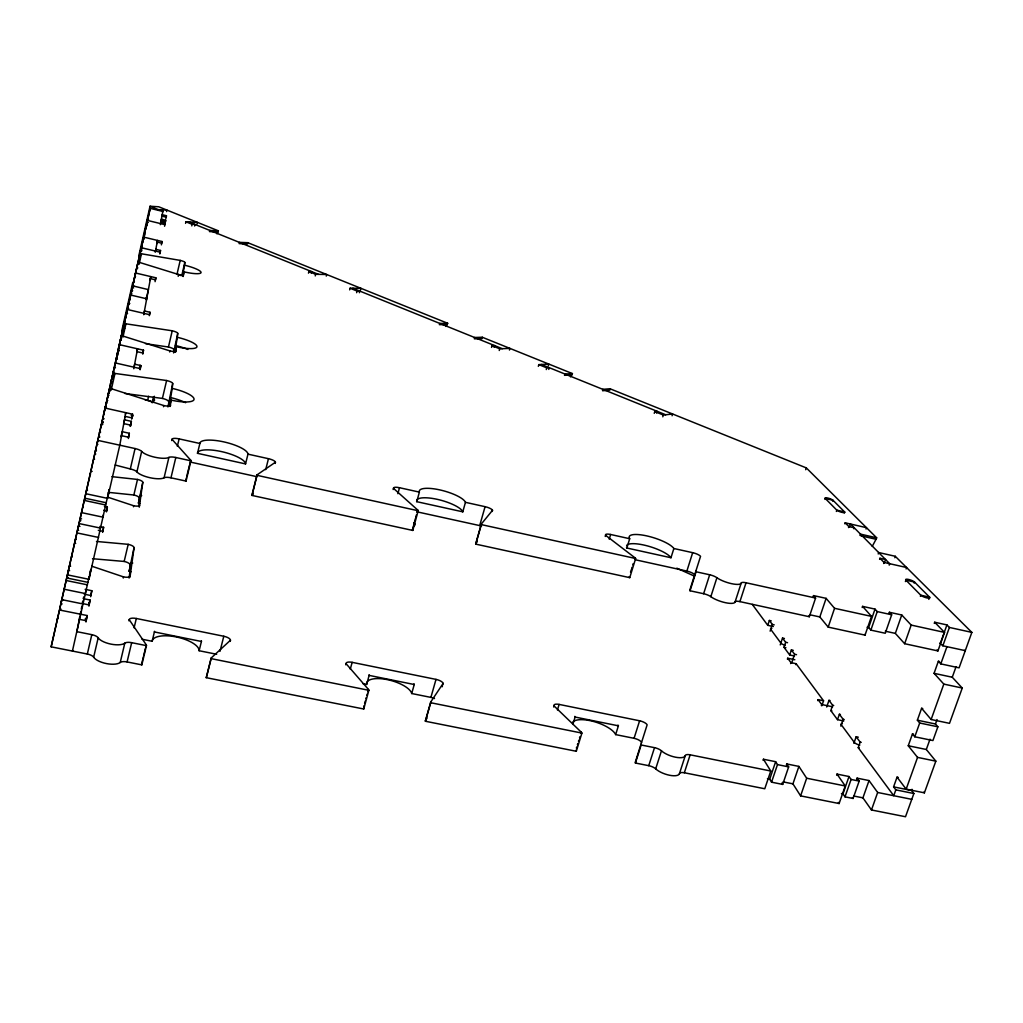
<?xml version="1.0" encoding="UTF-8"?>
<svg xmlns="http://www.w3.org/2000/svg" width="1023" height="1023" viewBox="0 0 1023 1023"><rect width="100%" height="100%" fill="white"/><g stroke="black" fill="none" stroke-linecap="round" stroke-linejoin="round"><path stroke-width="1.5" d="M170.253 406.451L171.058 400.095A23.018 5.831 13.2 0 0 194.038 399.302A23.018 5.831 13.2 0 0 172.222 388.395L172.708 383.535A6.445 1.598 13.2 0 0 166.608 380.518L114.972 373.446A6.534 1.624 12.8 0 1 113.131 373.101M175.739 351.938L176.404 346.72A20.665 4.693 13.4 0 0 196.953 346.656A20.665 4.693 13.4 0 0 177.35 337.309L177.733 333.383A5.793 1.292 13.4 0 0 172.235 330.787L125.944 323.818A5.869 1.304 13.1 0 1 124.295 323.485L130.701 295.046L146.737 298.806L146.442 300.097M183.194 276.504L183.91 271.811A17.327 3.299 13.7 0 0 201.058 272.514A17.327 3.299 13.7 0 0 184.575 265.2L184.843 262.438A4.872 0.908 13.7 0 0 180.214 260.392L141.443 253.781A4.936 0.921 13.5 0 1 140.049 253.499M169.179 406.387L172.222 388.395M174.716 352.347L177.35 337.309M182.529 276.197L184.575 265.2M167.913 406.937L172.708 383.535M173.578 352.935L177.733 333.383M130.011 577.074L134.051 547.701A6.304 2.097 12.3 0 0 128.195 544.338L96.494 541.461M139.269 507.191L142.798 482.332A5.678 1.701 12.6 0 0 137.504 479.442L111.903 476.654M129.09 578.059L131.174 562.676A22.455 7.736 12.3 0 1 132.747 563.021M138.796 506.206L140.266 495.311A20.204 6.253 12.6 0 1 141.698 495.644M152.836 402.397L153.194 399.673A17.007 4.424 13 0 1 154.678 400.019M153.501 402.359L154.32 396.259M131.085 571.742A22.429 7.839 12.2 0 0 129.128 571.307L134.051 547.701M139.857 503.482A20.179 6.33 12.5 0 0 138.425 503.163L142.798 482.332M128.374 438.522L129.346 433.279L122.197 431.693L121.187 436.079M130.445 426.399L131.379 421.348L124.461 419.814L123.617 423.496M131.686 419.123L132.594 414.2L105.254 408.1M140.113 369.763L140.88 365.595L134.691 364.188L133.936 367.513M142.772 354.124L143.514 350.186L119.525 344.687M149.345 315.672L149.985 312.258L144.486 310.979L143.808 313.959M155.087 281.67L155.854 277.796L135.663 273.026L135.816 272.323M159.831 253.947L160.521 250.469L155.828 249.343L155.253 252.246M160.33 224.664L160.854 222.106L165.176 223.155L164.92 224.651L147.504 220.431L143.744 237.119L162.043 241.518L161.762 243.193L157.171 242.093L157.478 240.418L155.509 251.095M164.562 226.236L165.688 220.214L161.391 219.165L160.764 222.221M161.851 216.262L162.209 214.715L166.442 215.738L166.199 217.183L161.941 216.147M160.573 223.602L163.105 209.868L162.58 212.157M85.996 621.92L87.236 615.552L59.5 610.002L51.15 646.83L87.326 654.029A7.225 2.826 11.5 0 1 93.656 657.201A14.335 5.588 11.7 0 0 106.392 663.569A14.335 5.588 11.7 0 0 120.228 662.482A7.174 2.813 12 0 1 127.082 661.932L141.826 664.873L146.455 645.641A7.161 2.724 12.2 0 0 146.238 644.797L129.205 619.644A6.956 2.57 12.2 0 1 136.328 618.48L223.794 636.255A6.854 2.545 13.4 0 1 230.482 640.206L230.188 641.37M88.924 606.166L90.114 600.041L83.336 598.66M90.676 596.716L91.84 590.731L85.165 589.35M102.632 532.356L103.617 527.293L99.832 526.5M106.43 511.896L107.364 507.114L104.436 506.487M115.19 465.03L130.317 468.969A7.417 2.187 12.6 0 1 136.903 471.884A14.718 4.335 12.8 0 0 150.138 477.754A14.718 4.335 12.8 0 0 164.076 477.792A7.353 2.174 13 0 1 170.969 477.818L186.045 481.091L190.93 460.823A7.353 2.097 13.1 0 0 190.662 460.145L171.992 439.315L171.698 440.555M145.982 299.215L146.353 297.233M85.881 493.725L107.556 498.367L107.875 496.679M107.952 496.257L108.834 491.551M108.937 491.002L109.218 489.493L109.026 490.324M85.459 620.539L85.395 618.57M103.387 514.876L102.952 517.165L81.584 512.625M67.48 574.875L88.937 579.299L107.505 496.961M72.582 650.257L72.416 651.063L89.167 576.665M88.937 579.299L90.472 571.358M90.523 571.051L90.855 569.363L89.538 575.041M85.868 591.051L85.369 593.57L64.206 589.248M78.106 625.437L76.878 631.664L91.814 634.669A7.238 2.762 11.6 0 1 98.182 637.815A14.373 5.46 11.9 0 0 110.97 644.132A14.373 5.46 11.9 0 0 124.819 643.147A7.187 2.749 12.1 0 1 131.673 642.674L146.455 645.641M78.26 624.669L79.155 620.079M80.293 614.209L80.83 611.511M81.29 609.12L81.891 606.051M83.4 598.378L83.669 596.972M98.553 436.77L99.896 436.949M79.884 616.166L79.257 618.992M57.237 619.912L57.979 616.626M99.474 432.652L99.666 431.796M112.773 373.689L112.965 372.82M120.804 338.114L121.609 338.242M106.801 401.195L109.704 388.305A6.777 1.739 12.7 0 1 111.571 388.791L163.782 405.556A6.726 1.739 13.1 0 0 170.534 405.287M140.969 249.343L140.714 250.482L141.852 250.75M133.604 287.974L132.338 287.68L132.504 286.939M121.801 330.761L132.76 282.45M138.834 255.673L150.036 206.262L158.718 206.774L218.385 230.827A4.322 3.274 -89.2 0 1 217.976 231.965L216.927 233.819M116.814 355.735L132.645 285.839L148.425 289.624L146.263 299.061M162.81 211.429L150.215 208.36L140.79 249.944L141.57 250.124M51.15 646.83L143.744 237.119M146.072 226.671L145.611 228.73L150.215 208.36M123.259 327.974L59.73 608.838L61.009 609.094M124.052 324.483L120.561 339.943A5.857 1.355 13 0 0 121.187 340.071M124.947 320.493L124.499 322.488M125.855 316.503L125.407 318.498M126.034 315.621L126.762 312.514M131.225 292.54L131.698 290.455L132.645 290.685M132.338 287.68L138.246 261.453M144.793 232.387L139.703 254.919L140.56 255.123M145.509 229.203L145.151 230.789M146.954 222.822L146.596 224.421M145.867 227.605L146.046 226.812M147.312 221.224L147.504 220.431M118.566 347.999L118.796 346.976M119.269 344.917L119.499 343.894M119.972 341.835L120.203 340.8M120.663 338.741L121.213 336.286M122.696 329.738L123.118 327.884M126.315 314.509L126.532 313.511M127.21 310.519L127.44 309.521L149.575 314.675M132.952 284.931L133.169 284.01M133.783 281.274L134 280.353M134.614 277.604L134.831 276.696M135.445 273.934L135.663 273.026M138.821 258.883L139.013 258.026M139.601 255.443L139.793 254.586M140.381 252.016L140.573 251.159M141.161 248.576L141.353 247.719L160.227 252.221M147.274 221.364L147.734 219.318L148.54 219.472M97.415 441.821L96.878 444.187L97.888 444.302M100.778 426.872L101.328 424.494L102.262 424.839M102.223 420.466L101.955 421.642L103.195 421.911M102.748 418.113L103.016 416.936M103.553 414.584L103.822 413.407M104.346 411.054L104.615 409.878M105.42 406.348L105.152 407.525L106.392 407.806M109.717 387.244L109.96 386.144M110.458 383.932L110.714 382.819L111.788 382.998M111.213 380.62L111.469 379.507M111.967 377.295L112.223 376.183L113.259 376.413M112.722 373.97L112.978 372.871M61.227 602.266L61.943 599.082L63.157 599.695M139.115 264.215L141.443 253.781M122.913 337.181L125.944 323.818M111.354 389.367L114.972 373.446M111.315 389.968L111.571 388.791M156.788 243.768L157.171 242.093M150.253 279.049L150.816 276.606L143.744 314.713M150.023 280.481L150.445 278.64L155.509 279.829M166.583 211.608L166.928 210.086L158.258 209.587L150.036 206.262M165.841 218.73L166.442 215.738M165.138 222.566L165.688 220.214M136.788 352.04L137.53 348.817L133.796 368.728M161.378 244.868L162.043 241.518M136.75 352.743L137.005 351.669L143.028 353.05M159.933 253.039L160.521 250.469M155.432 279.637L155.854 277.796M125.394 414.289L125.778 412.678L119.793 445.184L107.556 498.367M124.806 417.601L125.087 416.374L131.967 417.908M82.262 603.327L82.799 600.987M121.251 436.949L121.532 435.683L128.655 437.256M149.524 314.24L149.985 312.258M107.888 495.298L108.834 491.155M106.418 511.231L107.364 507.114M139.563 367.334L140.061 365.198M142.772 353.408L143.514 350.186M139.55 368.139L140.049 365.991M102.645 531.525L103.617 527.293M140.113 368.919L140.88 365.595M88.656 604.529L89.18 602.24M90.778 595.335L91.84 590.731M131.75 417.832L132.594 414.2M89.065 603.66L89.333 602.509M89.039 604.695L90.114 600.041M130.241 426.259L131.379 421.348M85.676 620.219L86.213 617.879M85.855 621.485L87.236 615.552M128.476 437.026L129.346 433.279M185.572 223.346L185.93 221.799L197.413 222.375L197.055 223.922M87.326 654.029L91.814 634.669M130.317 468.969L135.062 448.547L97.978 440.401M152.146 402.538A4.783 1.24 13 0 0 147.657 400.377L148.629 396.221M180.214 260.392L177.005 274.177A4.872 0.946 13.6 0 1 181.148 275.686M178.194 276.325L178.603 274.535A5.038 0.972 13.6 0 0 183.616 274.727M191.774 225.866L192.132 224.306L195.022 224.446L194.651 226.006M152.146 402.653L153.501 396.822M181.825 275.379L184.843 262.438M152.568 402.359L153.194 399.673M93.656 657.201L98.182 637.815M136.903 471.884L141.673 451.437A7.43 2.123 12.7 0 0 135.062 448.547M182.912 276.057L183.91 271.811M139.141 497.92A5.665 1.739 12.5 0 0 133.86 495.004L137.504 479.442M173.923 349.649A5.78 1.343 13.3 0 0 168.45 347.014L172.235 330.787M133.489 506.769L133.719 505.758A5.895 1.841 12.5 0 0 139.742 505.17M169.716 351.989L169.959 350.927A6.023 1.394 13.3 0 0 175.982 350.876M130.011 564.849A6.279 2.148 12.2 0 0 124.179 561.448L128.195 544.338M168.488 401.489A6.432 1.65 13.1 0 0 162.414 398.433L166.608 380.518M138.425 503.163L140.266 495.311M175.086 352.296L176.404 346.72M123.259 578.021L123.514 576.895A6.573 2.276 12.2 0 0 130.266 575.962M163.501 406.732L163.782 405.556M129.128 571.307L131.174 562.676M169.601 406.272L171.058 400.095M128.936 620.82L129.205 619.644M120.228 662.482L124.819 643.147M164.076 477.792L168.91 457.409A7.378 2.11 13.1 0 1 175.815 457.498L190.93 460.823M134.09 627.841L136.328 618.48M177.35 446.284L179.115 438.88L199.869 443.483A24.693 6.803 13.6 0 1 223.909 441.91A24.693 6.803 13.6 0 1 247.975 454.148L268.461 458.688A7.033 1.944 14 0 1 275.456 462.217L275.149 463.445M127.082 661.932L131.673 642.674M170.969 477.818L175.815 457.498M141.622 664.017L142.478 660.423M142.772 659.221L143.348 656.817M143.642 655.615L144.499 652.022M144.793 650.82L145.368 648.416M145.662 647.214L146.238 644.797M186.403 477.882L185.79 480.401A7.327 2.161 13.1 0 1 186.045 481.091M186.698 476.616L188.526 469.02M188.833 467.754L189.447 465.222M189.754 463.956L190.662 460.145M142.018 639.222L152.146 641.268L154.383 631.945A24.041 8.99 12.8 0 1 154.511 631.306M247.975 454.148L245.546 463.918L197.49 453.317L199.869 443.483M216.646 654.26L199.127 650.73L201.429 641.472A24.041 8.99 12.8 0 0 201.39 640.794M442.831 684.515L443.151 683.377A6.688 2.442 16.1 0 0 436.003 679.387L352.142 662.341A6.739 2.481 15 0 0 346.055 663.671L368.446 689.438A6.944 2.634 15.2 0 1 368.868 690.308L363.74 709.003L206.237 677.674L211.019 658.607A7.059 2.698 13.3 0 1 211.313 657.879L230.482 640.206M393.126 489.544L393.459 488.342L417.716 510.042A7.123 2.02 15.3 0 1 418.202 510.746L412.793 530.438L251.888 495.413L256.926 475.311A7.251 2.072 13.9 0 1 257.182 474.762L275.456 462.217M211.313 657.879L206.544 676.932A7.033 2.762 13.2 0 0 206.237 677.674M251.888 495.413A7.238 2.136 13.8 0 1 252.157 494.851L257.182 474.762M308.473 273.167L308.869 271.555L311.644 271.607L311.248 273.218M220.009 651.293L223.794 636.255M265.699 469.647L268.461 458.688M315.25 275.916L315.659 274.305L326.669 274.496L326.26 276.095M349.661 289.867L350.071 288.23L360.94 288.32L360.518 289.931M356.643 292.693L357.065 291.056L359.789 291.069L359.367 292.706M82.364 603.48L89.193 604.989M345.748 664.809L346.055 663.671M350.288 669.183L352.142 662.341M397.87 493.7L399.494 487.715L419.379 492.114A24.002 6.56 15.5 0 1 439.775 489.889A24.002 6.56 15.5 0 1 465.452 502.331L485.081 506.679A6.854 1.867 15.9 0 1 492.536 510.272L492.191 511.462M363.012 683.722L366.643 684.464L369.124 675.397A23.388 8.683 15.6 0 1 369.06 674.72M465.452 502.331L462.792 511.832L416.757 501.679L419.379 492.114M363.638 706.957L363.958 705.793M364.597 703.466L365.237 701.126M365.876 698.799L366.196 697.622M366.835 695.295L367.155 694.118M367.807 691.778L368.446 689.438M412.653 528.482L413.318 526.027M413.663 524.799L414.341 522.344M414.673 521.116L415.351 518.661M415.683 517.433L416.361 514.965M417.039 512.51L417.716 510.042M491.551 347.385L492.025 345.684L494.595 345.582L494.122 347.283M499.25 350.505L499.723 348.805L509.902 348.383L509.428 350.071M434.506 698.543A6.675 2.506 16.1 0 0 430.9 697.392L411.706 693.53L414.238 684.515A23.388 8.683 15.6 0 0 414.008 683.824M430.9 697.392L436.003 679.387M417.128 511.858L479.697 525.592L485.081 506.679M553.648 706.995L553.993 705.883L581.281 732.199A6.841 2.519 18 0 1 581.908 733.082L576.307 751.278L425.415 721.266A6.867 2.647 16.2 0 1 425.491 720.486L430.76 701.957L443.151 683.377M605.232 536.474L605.59 535.298L634.951 557.778A7.02 1.918 17.2 0 1 635.641 558.507L629.746 577.65L475.772 544.134A7.046 2.059 16 0 1 475.785 543.533L481.334 524.019L492.536 510.272M425.415 721.266L430.683 702.724A6.88 2.596 16.2 0 1 430.76 701.957M475.772 544.134L481.322 524.607A7.071 1.982 16 0 1 481.334 524.019M442.179 686.765L442.499 685.64M538.341 366.349L538.827 364.623L548.801 364.073L548.315 365.774M546.282 369.572L546.768 367.845L549.274 367.692L548.776 369.418M557.445 709.962L559.121 704.412L639.605 720.78A6.611 2.327 18.5 0 1 647.15 724.795L635.283 762.225A6.79 2.519 18.9 0 0 635.424 763.03L648.748 765.677A6.816 2.532 19 0 1 655.679 768.861A13.593 5 19.2 0 0 669.605 775.268A13.593 5 19.2 0 0 679.451 773.593A6.816 2.506 19.4 0 1 684.336 772.761L764.769 788.759L770.767 771.01L763.452 759.245L763.081 760.345M609.222 539.159L610.641 534.492L629.695 538.725A23.67 6.24 17.3 0 1 646.715 535.886A23.67 6.24 17.3 0 1 673.863 548.507L692.673 552.676A6.777 1.777 17.7 0 1 700.55 556.333L689.834 590.118A6.969 1.944 18 0 0 690.039 590.77L703.632 593.724A6.995 1.956 18 0 1 710.832 596.69A13.926 3.862 18.2 0 0 725.307 602.662A13.926 3.862 18.2 0 0 735.077 601.959A6.995 1.931 18.3 0 1 739.91 601.614L809.321 616.728L815.587 598.046L813.541 595.591L813.157 596.754M654.247 413.343L654.784 411.566L657.137 411.31L656.6 413.087M662.802 416.809L663.352 415.031L672.635 413.995L672.085 415.76M572.854 724.425L575.105 717.059A23.069 8.274 18.1 0 1 574.862 716.369M673.863 548.507L670.973 557.74L626.856 548.008L629.695 538.725M576.384 748.107L576.742 746.969M577.432 744.706L577.778 743.568M578.481 741.304L578.826 740.166M579.529 737.89L579.875 736.752M580.936 733.338L581.281 732.199M630.526 572.126L631.268 569.734M631.639 568.545L631.997 567.343M632.738 564.952L633.109 563.763M634.58 558.967L634.951 557.778M641.574 742.366A6.598 2.378 18.6 0 0 634.068 738.312L615.654 734.604L618.404 725.819A23.069 8.274 18.1 0 0 618.007 725.102M634.068 738.312L639.605 720.78M694.707 574.773A6.765 1.841 17.8 0 0 686.868 571.077L692.673 552.676M635.424 763.03L641.14 744.987A6.803 2.455 18.8 0 1 640.999 744.194M690.039 590.77L696.062 571.78A6.995 1.88 17.9 0 1 695.857 571.154M648.748 765.677L654.503 747.66L641.14 744.987M703.632 593.724L709.681 574.773A7.008 1.893 17.9 0 1 716.906 577.726A13.964 3.734 18.1 0 0 731.445 583.647A13.964 3.734 18.1 0 0 741.202 583.059A7.008 1.867 18.2 0 1 746.036 582.765L815.587 598.046M655.679 768.861L661.459 750.831A6.841 2.468 18.9 0 0 654.503 747.66M710.832 596.69L716.906 577.726M679.451 773.593L685.282 755.613A6.841 2.442 19.3 0 1 690.154 754.821L770.767 771.01M735.077 601.959L741.202 583.059M684.336 772.761L690.154 754.821M739.91 601.614L746.036 582.765M805.702 469.723L806.303 467.895L610.015 388.753L602.803 389.341A4.962 4.348 85.7 0 0 602.585 390.748L609.798 390.147A4.936 4.335 85.7 0 1 610.015 388.753M773.324 626.524L767.761 625.322L769.36 620.462L771.214 620.871M770.127 631.165L772.339 624.452L769.36 620.462M824.934 499.416L825.254 498.457A4.245 0.895 18 0 1 827.824 498.048A4.245 0.895 18 0 1 832.939 500.221L844.614 511.935L844.295 512.919M780.242 644.912L782.518 638.083L784.424 638.493M794.5 656.012L789.679 654.976L783.976 647.265L785.638 642.278L782.518 638.083M832.62 501.18L832.939 500.221L825.254 498.457L836.801 510.145A4.335 0.933 18.1 0 0 842.044 512.382A4.335 0.933 18.1 0 0 844.614 511.935L836.801 510.145L836.366 511.449M787.403 659.17L787.723 658.224L794.833 659.733M789.679 654.976L791.367 649.937L793.298 650.359M790.626 663.569L790.945 662.623L787.723 658.224M791.623 663.121L794.59 654.26L791.367 649.937M795.83 664.669L796.15 663.722L790.945 662.623M844.857 523.827L845.19 522.817L866.468 527.676L866.021 529.006M848.527 527.574L848.873 526.576L845.19 522.817M849.614 526.704L850.522 524.032L889.69 563.724L889.204 565.131M862.172 607.534L862.568 606.37L871.494 616.383L865.036 635.117L828.182 627.112L819.845 616.946L826.111 598.353L813.541 595.591M853.885 528.801L854.231 527.791L848.873 526.576M786.406 765.051L786.777 763.951L788.656 766.879L782.697 784.411L771.547 782.173L769.718 779.206L775.639 761.7L763.452 759.245M771.547 782.173L777.48 764.616L775.639 761.7M828.182 627.112L834.551 608.301L826.111 598.353M817.786 700.64L818.119 699.642L823.553 700.781L821.853 705.742M836.635 775.178L837.006 774.091L845.241 785.971L839.116 803.541L800.6 795.881L792.94 783.848L798.899 766.406L786.777 763.951M821.354 705.525L821.699 704.527L818.119 699.642M826.712 706.995L828.988 700.333L830.011 700.55M879.588 559.312L879.946 558.264L885.56 559.53L884.473 562.688M800.6 795.881L806.661 778.222L798.899 766.406M843.758 720.972L837.517 719.668L830.817 710.614L832.658 705.256L828.988 700.333M883.693 563.507L884.051 562.445L879.946 558.264M888.987 613.429L889.383 612.266L891.672 614.759L885.253 633.25L870.867 630.117L868.642 627.572L875.01 609.107L862.568 606.37M837.517 719.668L839.384 714.259L840.42 714.476M870.867 630.117L877.248 611.588L875.01 609.107M840.829 726.138L843.182 719.348L839.384 714.259M906.084 568.916L906.57 567.509L884.051 562.445M905.406 581.576L905.905 580.143A4.872 1.151 19 0 1 908.577 579.453A4.872 1.151 19 0 1 914.536 582.074L929.587 597.163L928.807 599.363M853.885 743.337L856.174 736.752L858.31 737.199M934.268 623.378L934.677 622.227L944.523 632.393L937.925 650.922L904.652 643.71L895.342 633.39L901.749 614.989L889.383 612.266M914.166 583.148L914.536 582.074L905.905 580.143L920.777 595.207A4.987 1.189 19.2 0 0 926.902 597.918A4.987 1.189 19.2 0 0 929.587 597.163L920.777 595.207L920.393 596.307M898.181 777.378L897.056 777.148L893.591 786.879L895.828 789.871L893.744 795.715L858.233 747.685L860.177 742.123L856.174 736.752M856.699 779.232L857.069 778.145L859.179 781.086L853.08 798.464L844.998 796.84L842.952 793.848L849 776.521L837.006 774.091M844.998 796.84L851.085 779.462L849 776.521M904.652 643.71L911.186 625.079L901.749 614.989M893.591 786.879L911.57 790.498L913.871 793.516L905.508 816.738L871.468 809.973L862.926 797.85L869.026 780.562L857.069 778.145M871.468 809.973L877.657 792.48L869.026 780.562M940.828 642.06L946.927 624.925L934.677 622.227M964.126 650.411L965.277 650.654L942.861 645.782L949.395 627.444L946.927 624.925M897.056 777.148L906.161 789.155L924.396 792.838L935.84 761.15L917.554 757.391L908.245 745.754L912.452 733.939L913.59 734.182M912.452 733.939L914.779 736.79L932.925 740.55L937.874 726.803L919.703 723.005L917.362 720.192L921.608 708.287L922.733 708.53M921.608 708.287L931.135 719.489L949.51 723.338L962.259 688.044L943.82 684.106L934.063 673.326L938.36 661.267L939.51 661.51M914.779 736.79L919.703 723.005M878.233 553.98A6.061 2.506 -77.4 0 1 878.642 552.522L895.253 556.282L971.85 632.38L959.088 667.84L940.802 663.889L946.953 646.664M906.161 789.155L917.554 757.391M931.135 719.489L943.82 684.106M911.57 790.498L912.005 789.296M935.84 761.15L926.314 749.488L930.022 739.181M937.874 726.803L935.47 723.99L937.068 719.54M962.259 688.044L952.272 677.239L956.057 666.702M872.248 546.384L876.046 539.262A5.844 2.391 -77.1 0 0 876.66 537.804L806.303 467.895M445.926 326.465L447.179 324.496A4.667 3.862 89 0 0 447.678 323.294L247.771 242.681L239.305 242.361A4.399 3.376 -89.5 0 0 239.152 243.615L247.617 243.934A4.373 3.363 -89.4 0 1 247.771 242.681M425.491 720.486L427.09 718.044M570.489 376.848L571.857 374.827A4.859 4.207 86.9 0 0 572.407 373.587L482.281 337.245L474.557 337.488A4.77 3.99 88.3 0 0 474.365 338.83L482.076 338.587A4.731 3.977 88.4 0 1 482.281 337.245M475.785 543.533L477.242 541.691M252.157 494.851L253.333 494.007M571.857 374.827L564.491 375.326A4.898 4.22 86.8 0 0 565.041 374.073L572.407 373.587M447.678 323.294L439.839 323.447A4.706 3.875 88.9 0 1 439.34 324.662L447.179 324.496M218.385 230.827L209.843 230.444A4.348 3.286 -89.3 0 1 209.434 231.582L217.976 231.965M92.53 558.711L124.179 561.448M108.297 492.344L133.86 495.004M145.279 400.07L147.657 400.377M124.947 393.497L162.414 398.433M145.483 343.664L168.45 347.014M895.828 789.871L913.871 793.516M211.019 658.607L368.868 690.308M430.683 702.724L581.908 733.082M806.661 778.222L845.241 785.971M877.657 792.48L911.774 799.334M767.442 778.759L769.718 779.206M783.119 781.892L792.94 783.848M841.456 793.554L842.952 793.848M853.988 796.06L862.926 797.85M60.881 603.698L62.134 603.954M154.383 631.945L201.429 641.472M369.124 675.397L414.238 684.515M575.105 717.059L618.404 725.819M79.295 619.311L86.264 620.718M777.48 764.616L788.656 766.879M851.085 779.462L859.179 781.086M84.218 594.171L90.945 595.552M61.84 599.657L82.901 603.941M68.4 570.45L69.641 570.706M908.245 745.754L926.314 749.488M66.751 577.982L87.863 582.33M860.177 742.123L861.251 742.34M66.137 580.501L87.377 584.836M858.233 747.685L859.307 747.915M830.817 710.614L831.852 710.819M843.182 719.348L844.231 719.565M69.423 565.911L70.651 566.167M74.538 543.162L75.689 543.405M917.362 720.192L935.47 723.99M832.658 705.256L833.694 705.474M821.699 704.527L832.62 706.803M80.088 518.546L81.559 518.866M79.692 520.426L80.843 520.669M79.103 523.571L100.356 528.06M78.4 526.129L79.935 526.449M98.298 530.323L102.875 531.282M77.492 530.144L78.656 530.387M76.994 532.919L98.566 537.446M84.346 500.426L105.753 505.004M794.59 654.26L796.533 654.682M103.719 510.234L106.673 510.861M934.063 673.326L952.272 677.239M785.638 642.278L787.557 642.687M783.976 647.265L785.894 647.674M84.858 498.201L106.175 502.753M84.653 498.418L85.753 498.649M90.804 471.079L92.16 471.386M772.339 624.452L774.206 624.861M95.433 450.644L96.456 450.874M94.717 453.803L95.753 454.02M809.653 614.721L819.845 616.946M867.095 627.24L868.642 627.572M885.304 631.204L895.342 633.39M939.651 643.045L942.861 645.782M93.553 458.943L94.576 459.174M99.64 431.898L100.612 432.115M256.926 475.311L418.202 510.746M481.322 524.607L635.641 558.507M696.062 571.78L709.681 574.773M877.248 611.588L891.672 614.759M949.395 627.444L971.85 632.38M191.25 462.268L256.658 476.628M635.858 559.888L686.868 571.077M834.551 608.301L871.494 616.383M911.186 625.079L944.523 632.393M102.863 418.509L104.103 418.778M123.693 423.599L130.727 425.159M102.044 422.141L103.297 422.409M101.686 423.765L102.965 424.046M106.814 400.198L107.747 400.402M106.226 402.806L107.159 403.011M111.098 381.438L112.082 381.669M110.049 386.067L111.021 386.285M110.011 386.745L111.187 387.014M109.295 389.955L110.471 390.211M115.407 362.973L140.368 368.651M876.66 537.804L860.471 534.121A5.857 2.34 -77.1 0 1 859.947 535.425M860.88 535.822L876.046 539.262M114.333 367.602L115.446 367.858M113.208 371.848L114.09 372.052M112.198 376.298L113.08 376.502M111.993 377.487L112.965 377.717M119.422 344.713L120.407 344.943M119.18 350.301L118.105 350.058L118.911 350.237M118.029 350.902L119.026 351.132M117.364 353.434L118.208 353.626M117.159 354.687L118.144 354.904M116.379 357.73L117.223 357.922M116.277 358.996L117.389 359.252M124.678 328.332L123.105 327.961L124.141 328.242M122.619 330.774L123.655 331.017M122.185 332.002L123.246 332.245M121.827 333.575L122.645 333.779M121.724 334.01L122.517 334.189M121.392 335.57L122.197 335.749M120.445 339.713L121.264 339.892M126.558 313.294L127.555 313.524M131.021 293.026L131.801 293.205M130.816 293.882L131.609 294.074M128.821 303.281L129.806 303.511M127.722 308.192L128.719 308.422L127.67 308.332M134.384 281.76L133.604 281.568L140.611 250.725L141.391 250.904M132.798 285.609L133.744 285.839M138.77 258.857L139.55 259.036M137.836 263.269L138.719 263.486M136.788 267.86L137.683 268.077M141.097 248.781L141.954 248.985M140.087 253.205L140.944 253.41M146.315 225.584L147.12 225.776M144.256 234.727L145.074 234.932M143.642 237.426L144.46 237.617M143.297 238.986L144.115 239.19M161.123 220.636L165.432 221.684M147.862 222.528L147.056 222.336L147.849 222.605M178.603 274.535L139.524 262.425A5.064 0.972 13.4 0 0 138.131 262.054M169.959 350.927L123.22 336.145A6.061 1.394 13 0 0 121.545 335.697M131.123 415.197L133.284 415.901M108.029 497.268L133.719 505.758M91.725 566.192L123.514 576.895M188.82 221.94L318.422 274.343M352.807 288.256L502.28 348.69M541.333 364.482L665.692 414.763M185.93 221.799L192.132 224.306M308.869 271.555L315.659 274.305M350.071 288.23L357.065 291.056M492.025 345.684L499.723 348.805M538.827 364.623L546.768 367.845M654.784 411.566L663.352 415.031M676.817 568.174L694.451 576.141M937.004 649.937L937.925 650.922M938.36 661.267L940.802 663.889M864.486 634.465L865.036 635.117M808.694 615.936L809.321 616.728M923.807 792.071L924.396 792.838M752.289 604.401L767.761 625.322M796.15 663.722L823.553 700.781M852.428 797.518L853.08 798.464M838.336 802.39L839.116 803.541M781.892 783.106L782.697 784.411M120.203 343.37A4.476 1.036 12.9 0 1 119.653 343.255M114.589 365.62A4.565 1.125 12.8 0 1 115.075 365.735M117.479 352.897A4.578 1.087 12.9 0 1 118.118 353.05M108.962 395.313A4.834 1.253 12.6 0 1 107.939 395.108M112.019 381.848A4.834 1.215 12.7 0 1 110.996 381.643M105.305 406.745A4.962 1.317 12.6 0 1 105.919 406.898M108.425 392.998A4.974 1.292 12.6 0 1 108.95 393.126M87.454 490.132A5.742 1.765 12.1 0 1 86.546 489.966M90.523 474.276A5.754 1.726 12.2 0 1 90.114 474.186M82.825 506.436A5.921 1.88 11.9 0 1 83.349 506.551M86.495 490.273A5.933 1.829 12 0 1 87.428 490.49M72.147 556.908A6.368 2.174 11.6 0 1 71.469 556.781M76.201 539.569A6.394 2.123 11.7 0 1 75.408 539.415M66.866 577.164A6.598 2.327 11.5 0 1 68.03 577.445M141.673 664.119A7.135 2.788 12.1 0 1 141.826 664.873M152.146 641.268A24.002 9.092 12.7 0 1 176.199 636.933A24.002 9.092 12.7 0 1 199.127 650.73M363.51 708.402A6.931 2.698 15.2 0 1 363.74 709.003M366.643 684.464A23.35 8.785 15.6 0 1 387.218 679.617A23.35 8.785 15.6 0 1 411.706 693.53M575.693 750.37A6.829 2.57 18 0 1 576.307 751.278M553.993 705.883A6.637 2.378 17.6 0 1 559.121 704.412M685.282 755.613A13.619 4.885 19.1 0 1 675.436 757.186A13.619 4.885 19.1 0 1 661.459 750.831M413.791 522.51A13.273 3.862 15.2 0 1 413.804 525.924M859.806 745.14A4.783 1.522 20.4 0 1 854.243 742.289L841.302 724.783A4.68 1.458 20.2 0 1 842.402 723.542M785.076 645.257A4.182 1.202 19 0 1 780.869 643.058L770.728 629.337A4.105 1.164 18.8 0 1 771.854 628.429M572.381 722.711A23.043 8.363 18.1 0 1 593.762 721.535A23.043 8.363 18.1 0 1 615.654 734.604M605.59 535.298A6.803 1.816 17 0 1 610.641 534.492M629.068 576.895A7.008 1.995 17.3 0 1 629.746 577.65M479.697 525.592A6.841 1.931 15.9 0 1 481.526 526.078M393.459 488.342A6.918 1.905 15.1 0 1 399.494 487.715M412.307 529.709A7.11 2.084 15.3 0 1 412.793 530.438M171.992 439.315A7.135 1.969 13.1 0 1 179.115 438.88M168.91 457.409A14.757 4.194 12.9 0 1 154.972 457.243A14.757 4.194 12.9 0 1 141.673 451.437M105.459 407.026A6.765 1.803 12.6 0 1 105.932 407.141M109.921 391.489A6.522 1.675 12.7 0 1 109.001 391.298M117.722 352.577A6.048 1.445 12.9 0 1 118.144 352.679M134.895 276.312A5.051 1.01 13.3 0 1 135.509 276.466M137.581 267.604A4.923 0.959 13.4 0 1 136.89 267.438M626.856 548.008A23.644 6.355 17.4 0 1 626.511 547.331M626.626 545.464A23.644 6.355 17.4 0 1 648.122 546.103A23.644 6.355 17.4 0 1 670.973 557.74M416.757 501.679A23.977 6.675 15.5 0 1 416.642 501.027M417 499.812A23.977 6.675 15.5 0 1 440.389 500.094A23.977 6.675 15.5 0 1 462.792 511.832M197.49 453.317A24.654 6.918 13.5 0 1 221.531 451.603A24.654 6.918 13.5 0 1 245.546 463.918M170.087 397.461A22.992 5.933 13.2 0 1 185.611 402.704M175.419 345.505A20.639 4.77 13.4 0 1 187.861 349.457M182.951 272.156A17.314 3.35 13.7 0 1 184.447 272.527M894.844 557.74A6.048 2.558 -77.4 0 1 895.253 556.282"/></g></svg>
